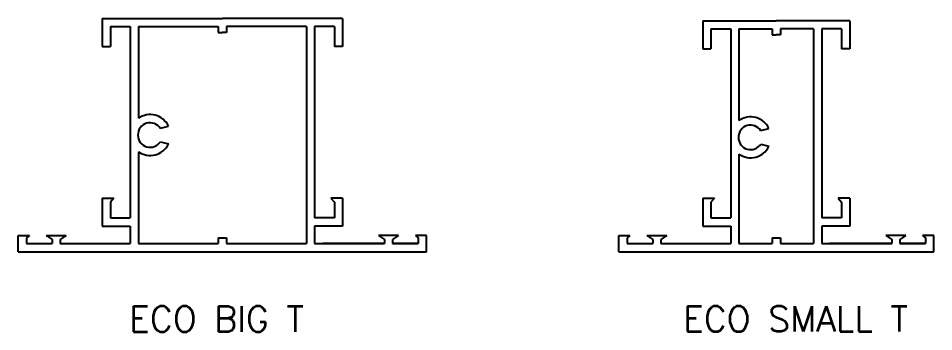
# Model space of a CAD drawing. Header units: millimetres. Extents: x -27371 to -844, y 11365 to 35579.
# Drawn here: x -5600.3 to -5443.3, y 14475.5 to 14529.2 of the extents above; entities that cross this region are included whole.
import ezdxf

# ---------------------------------------------------------------- set-up
doc = ezdxf.new("R2010")
doc.units = ezdxf.units.MM
doc.styles.add('Annotative', font='romans.shx')

msp = doc.modelspace()

# ---------------------------------------------------------------- linework, layer by layer
for p, q in [((-5585.94, 14529.21), (-5565.34, 14529.21)), ((-5585.94, 14529.21), (-5585.94, 14524.41)), ((-5544.74, 14529.21), (-5565.34, 14529.21)), ((-5544.74, 14529.21), (-5544.74, 14524.41)), ((-5482.94, 14528.81), (-5470.34, 14528.81)), ((-5482.94, 14528.81), (-5482.94, 14524.01)), ((-5457.74, 14528.81), (-5470.34, 14528.81)), ((-5457.74, 14528.81), (-5457.74, 14524.01)), ((-5584.54, 14527.81), (-5581.14, 14527.81)), ((-5584.54, 14527.81), (-5584.54, 14524.41)), ((-5581.14, 14527.81), (-5581.14, 14495.01)), ((-5579.74, 14527.81), (-5566.04, 14527.81)), ((-5579.74, 14527.81), (-5579.74, 14512.09)), ((-5566.04, 14527.81), (-5566.04, 14526.81)), ((-5564.64, 14527.81), (-5564.64, 14526.81)), ((-5550.94, 14527.81), (-5564.64, 14527.81)), ((-5564.64, 14527.81), (-5564.64, 14526.81)), ((-5550.94, 14527.81), (-5550.94, 14490.61)), ((-5546.14, 14527.81), (-5549.54, 14527.81)), ((-5549.54, 14527.81), (-5549.54, 14495.01)), ((-5546.14, 14527.81), (-5546.14, 14524.41)), ((-5481.54, 14527.41), (-5478.14, 14527.41)), ((-5481.54, 14527.41), (-5481.54, 14524.01)), ((-5478.14, 14527.41), (-5478.14, 14495.01)), ((-5476.74, 14527.41), (-5471.04, 14527.41)), ((-5476.74, 14527.41), (-5476.74, 14511.69)), ((-5471.04, 14527.41), (-5471.04, 14526.41)), ((-5469.64, 14527.41), (-5469.64, 14526.41)), ((-5463.94, 14527.41), (-5469.64, 14527.41)), ((-5469.64, 14527.41), (-5469.64, 14526.41)), ((-5463.94, 14527.41), (-5463.94, 14490.61)), ((-5459.14, 14527.41), (-5462.54, 14527.41)), ((-5462.54, 14527.41), (-5462.54, 14495.01)), ((-5459.14, 14527.41), (-5459.14, 14524.01)), ((-5566.04, 14526.81), (-5565.34, 14526.81)), ((-5564.64, 14526.81), (-5565.34, 14526.81)), ((-5564.64, 14526.81), (-5565.34, 14526.81)), ((-5471.04, 14526.41), (-5470.34, 14526.41)), ((-5469.64, 14526.41), (-5470.34, 14526.41)), ((-5469.64, 14526.41), (-5470.34, 14526.41)), ((-5585.94, 14524.41), (-5584.54, 14524.41)), ((-5544.74, 14524.41), (-5546.14, 14524.41)), ((-5482.94, 14524.01), (-5481.54, 14524.01)), ((-5457.74, 14524.01), (-5459.14, 14524.01)), ((-5575.98, 14510.36), (-5574.6, 14510.75)), ((-5472.98, 14509.96), (-5471.6, 14510.35)), ((-5575.98, 14508.07), (-5574.6, 14507.68)), ((-5472.98, 14507.67), (-5471.6, 14507.28)), ((-5579.74, 14506.34), (-5579.74, 14505.91)), ((-5579.74, 14505.91), (-5579.74, 14490.61)), ((-5550.94, 14505.91), (-5550.94, 14490.61)), ((-5476.74, 14505.94), (-5476.74, 14505.51)), ((-5476.74, 14505.51), (-5476.74, 14490.61)), ((-5463.94, 14505.51), (-5463.94, 14490.61)), ((-5585.94, 14498.41), (-5585.94, 14493.61)), ((-5585.94, 14498.41), (-5583.94, 14498.41)), ((-5583.94, 14498.41), (-5584.54, 14497.69)), ((-5584.54, 14497.69), (-5584.54, 14495.01)), ((-5544.74, 14498.41), (-5546.74, 14498.41)), ((-5546.74, 14498.41), (-5546.14, 14497.69)), ((-5546.14, 14497.69), (-5546.14, 14495.01)), ((-5544.74, 14498.41), (-5544.74, 14493.61)), ((-5482.94, 14498.41), (-5482.94, 14493.61)), ((-5482.94, 14498.41), (-5480.94, 14498.41)), ((-5480.94, 14498.41), (-5481.54, 14497.69)), ((-5481.54, 14497.69), (-5481.54, 14495.01)), ((-5457.74, 14498.41), (-5459.74, 14498.41)), ((-5459.74, 14498.41), (-5459.14, 14497.69)), ((-5459.14, 14497.69), (-5459.14, 14495.01)), ((-5457.74, 14498.41), (-5457.74, 14493.61)), ((-5584.54, 14495.01), (-5581.14, 14495.01)), ((-5546.14, 14495.01), (-5549.54, 14495.01)), ((-5481.54, 14495.01), (-5478.14, 14495.01)), ((-5459.14, 14495.01), (-5462.54, 14495.01)), ((-5585.94, 14493.61), (-5581.14, 14493.61)), ((-5581.14, 14493.61), (-5581.14, 14490.61)), ((-5544.74, 14493.61), (-5549.54, 14493.61)), ((-5549.54, 14493.61), (-5549.54, 14490.61)), ((-5482.94, 14493.61), (-5478.14, 14493.61)), ((-5478.14, 14493.61), (-5478.14, 14490.61)), ((-5457.74, 14493.61), (-5462.54, 14493.61)), ((-5462.54, 14493.61), (-5462.54, 14490.61)), ((-5600.34, 14489.21), (-5600.34, 14492.01)), ((-5600.34, 14492.01), (-5598.44, 14492.01)), ((-5599.64, 14492.01), (-5598.44, 14492.01)), ((-5598.44, 14492.01), (-5598.94, 14491.57)), ((-5598.94, 14491.57), (-5598.94, 14490.61)), ((-5595.54, 14492.01), (-5592.14, 14492.01)), ((-5595.54, 14492.01), (-5594.54, 14491.31)), ((-5594.54, 14491.31), (-5594.54, 14490.61)), ((-5592.14, 14492.01), (-5593.14, 14491.31)), ((-5593.14, 14491.31), (-5593.14, 14490.61)), ((-5566.04, 14491.61), (-5564.64, 14491.61)), ((-5566.04, 14491.61), (-5566.04, 14490.61)), ((-5564.64, 14491.61), (-5564.64, 14490.61)), ((-5535.14, 14492.01), (-5538.54, 14492.01)), ((-5538.54, 14492.01), (-5537.54, 14491.31)), ((-5537.54, 14491.31), (-5537.54, 14490.61)), ((-5535.14, 14492.01), (-5536.14, 14491.31)), ((-5536.14, 14491.31), (-5536.14, 14490.61)), ((-5530.34, 14492.01), (-5532.24, 14492.01)), ((-5531.04, 14492.01), (-5532.24, 14492.01)), ((-5532.24, 14492.01), (-5531.74, 14491.57)), ((-5531.74, 14491.57), (-5531.74, 14490.61)), ((-5530.34, 14489.21), (-5530.34, 14492.01)), ((-5497.34, 14489.21), (-5497.34, 14492.01)), ((-5497.34, 14492.01), (-5495.44, 14492.01)), ((-5496.64, 14492.01), (-5495.44, 14492.01)), ((-5495.44, 14492.01), (-5495.94, 14491.57)), ((-5495.94, 14491.57), (-5495.94, 14490.61)), ((-5492.54, 14492.01), (-5489.14, 14492.01)), ((-5492.54, 14492.01), (-5491.54, 14491.31)), ((-5491.54, 14491.31), (-5491.54, 14490.61)), ((-5489.14, 14492.01), (-5490.14, 14491.31)), ((-5490.14, 14491.31), (-5490.14, 14490.61)), ((-5471.04, 14491.61), (-5469.64, 14491.61)), ((-5471.04, 14491.61), (-5471.04, 14490.61)), ((-5469.64, 14491.61), (-5469.64, 14490.61)), ((-5448.14, 14492.01), (-5451.54, 14492.01)), ((-5451.54, 14492.01), (-5450.54, 14491.31)), ((-5450.54, 14491.31), (-5450.54, 14490.61)), ((-5448.14, 14492.01), (-5449.14, 14491.31)), ((-5449.14, 14491.31), (-5449.14, 14490.61)), ((-5443.34, 14492.01), (-5445.24, 14492.01)), ((-5444.04, 14492.01), (-5445.24, 14492.01)), ((-5445.24, 14492.01), (-5444.74, 14491.57)), ((-5444.74, 14491.57), (-5444.74, 14490.61)), ((-5443.34, 14489.21), (-5443.34, 14492.01)), ((-5598.94, 14490.61), (-5594.54, 14490.61)), ((-5593.14, 14490.61), (-5581.14, 14490.61)), ((-5579.74, 14490.61), (-5566.04, 14490.61)), ((-5564.64, 14490.61), (-5550.94, 14490.61)), ((-5549.54, 14490.61), (-5537.54, 14490.61)), ((-5537.54, 14490.61), (-5548.14, 14490.61)), ((-5536.14, 14490.61), (-5531.74, 14490.61)), ((-5531.74, 14490.61), (-5536.14, 14490.61)), ((-5495.94, 14490.61), (-5491.54, 14490.61)), ((-5490.14, 14490.61), (-5478.14, 14490.61)), ((-5476.74, 14490.61), (-5471.04, 14490.61)), ((-5469.64, 14490.61), (-5463.94, 14490.61)), ((-5462.54, 14490.61), (-5450.54, 14490.61)), ((-5450.54, 14490.61), (-5461.14, 14490.61)), ((-5449.14, 14490.61), (-5444.74, 14490.61)), ((-5444.74, 14490.61), (-5449.14, 14490.61)), ((-5600.34, 14489.21), (-5530.34, 14489.21)), ((-5497.34, 14489.21), (-5443.34, 14489.21))]:
    msp.add_line(p, q)
for centre, radius, start, end in [((-5577.74, 14509.21), 3.5, 26.0164, 124.8499), ((-5474.74, 14508.81), 3.5, 26.0164, 124.8499), ((-5577.74, 14509.21), 2.1, 32.9926, 327.0074), ((-5474.74, 14508.81), 2.1, 32.9926, 327.0074), ((-5577.74, 14509.21), 3.5, 235.1501, 333.9836), ((-5474.74, 14508.81), 3.5, 235.1501, 333.9836)]:
    msp.add_arc(centre, radius, start, end)

# ---------------------------------------------------------------- texts
at = {"width": 50.1369, "attachment_point": 1, "style": 'Annotative'}
for s, insert, char_height in [('ECO BIG T', (-5581.34, 14479.87), 4.369), ('ECO SMALL T', (-5486.34, 14479.87), 4.3687)]:
    msp.add_mtext(s, dxfattribs=dict(at, insert=insert, char_height=char_height))

doc.saveas('drawing.dxf')
